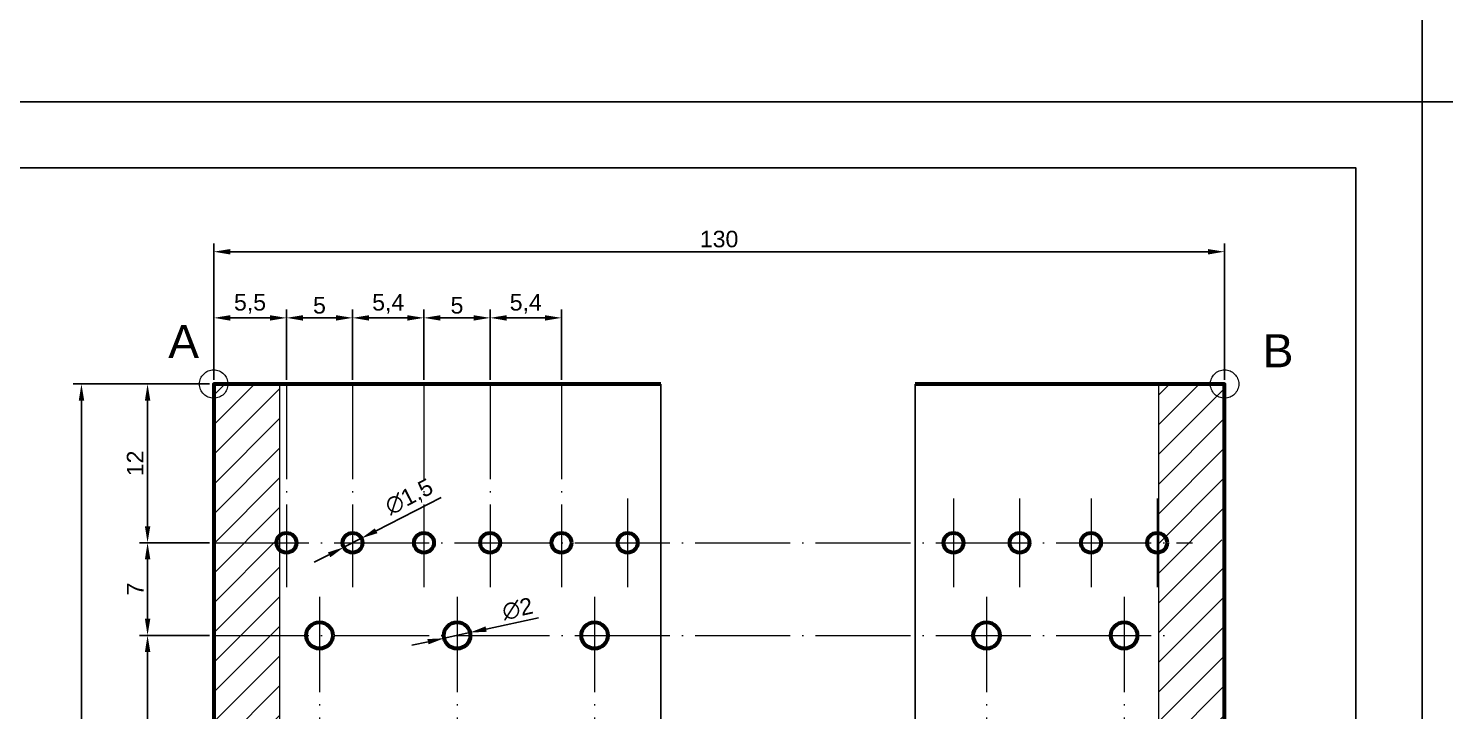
# Model space of a CAD drawing. Header units: millimetres. Extents: x -1265 to -28, y 5 to 1057.
# Drawn here: x -950 to -842.9, y 107.4 to 159 of the extents above; entities that cross this region are included whole.
import ezdxf

# ---------------------------------------------------------------- set-up
doc = ezdxf.new("R2010")
doc.units = ezdxf.units.MM
doc.linetypes.add('ACAD_ISO04W100', pattern=[30, 24, -3, 0, -3])
doc.layers.get('0').update_dxf_attribs({"lineweight": 60})
for name, color, linetype in [('Cajetin1', 7, 'Continuous'), ('Corte', 7, 'Continuous'), ('Hoja', 7, 'Continuous')]:
    doc.layers.add(name, color=color, linetype=linetype)
doc.layers.add('Cotas', color=8, linetype='Continuous', lineweight=20)
doc.layers.add('Cotas 2', color=8, linetype='ACAD_ISO04W100', lineweight=20)
doc.styles.get("Standard").update_dxf_attribs({"font": 'arial.ttf'})
doc.dimstyles.new('ISO-25', dxfattribs={"dimscale": 0.5, "dimtxt": 2.5, "dimasz": 2.5, "dimexe": 1.25, "dimexo": 0.625, "dimtad": 1, "dimtxsty": 'Standard', "dimcen": 2.5, "dimadec": 0, "dimazin": 0, "dimtfac": 1, "dimtmove": 0, "dimatfit": 3, "dimfxl": 1, "dimarcsym": 0})

# ---------------------------------------------------------------- blocks, each defined once
blk = doc.blocks.new('*D153')
at = {"layer": 'Cotas', "color": 0, "lineweight": -2, "transparency": 16777216}
for p, q in [((-936, 132.44), (-936, 142.75)), ((-859.56, 132.44), (-859.56, 142.75)), ((-934.75, 142.13), (-860.81, 142.13))]:
    blk.add_line(p, q, dxfattribs=at)
at = {"layer": 'Cotas', "color": 0, "transparency": 16777216}
for points in [[(-934.75, 142.33), (-934.75, 141.92), (-936, 142.13)], [(-860.81, 142.33), (-860.81, 141.92), (-859.56, 142.13)]]:
    blk.add_solid(points, dxfattribs=at)
at = {"layer": 'Defpoints', "color": 0, "transparency": 16777216}
for p in [(-859.56, 142.13), (-936, 132.13), (-859.56, 132.13)]:
    blk.add_point(p, dxfattribs=at)
at = {"layer": 'Cotas', "color": 0, "transparency": 16777216, "insert": (-897.78, 143.08), "char_height": 1.25, "attachment_point": 5}
blk.add_mtext('130', dxfattribs=at)
blk = doc.blocks.new('*D168')
at = {"layer": 'Cotas', "color": 0, "lineweight": -2, "transparency": 16777216}
for p, q in [((-936.31, 120.13), (-941.62, 120.13)), ((-941, 118.88), (-941, 114.38)), ((-936.31, 113.13), (-941.62, 113.13))]:
    blk.add_line(p, q, dxfattribs=at)
at = {"layer": 'Cotas', "color": 0, "transparency": 16777216}
for points in [[(-941.2, 118.88), (-940.79, 118.88), (-941, 120.13)], [(-941.2, 114.38), (-940.79, 114.38), (-941, 113.13)]]:
    blk.add_solid(points, dxfattribs=at)
at = {"layer": 'Defpoints', "color": 0, "transparency": 16777216}
for p in [(-936, 120.13), (-941, 113.13), (-936, 113.13)]:
    blk.add_point(p, dxfattribs=at)
at = {"layer": 'Cotas', "color": 0, "transparency": 16777216, "insert": (-941.93, 116.63), "char_height": 1.25, "attachment_point": 5, "rotation": 90}
blk.add_mtext('7', dxfattribs=at)
blk = doc.blocks.new('*D160')
at = {"layer": 'Cotas', "color": 0, "lineweight": -2, "transparency": 16777216}
for p, q in [((-936.31, 132.13), (-946.62, 132.13)), ((-946, 53.38), (-946, 130.88)), ((-936.31, 52.13), (-946.62, 52.13))]:
    blk.add_line(p, q, dxfattribs=at)
at = {"layer": 'Cotas', "color": 0, "transparency": 16777216}
for points in [[(-946.2, 130.88), (-945.79, 130.88), (-946, 132.13)], [(-946.2, 53.38), (-945.79, 53.38), (-946, 52.13)]]:
    blk.add_solid(points, dxfattribs=at)
at = {"layer": 'Defpoints', "color": 0, "transparency": 16777216}
for p in [(-946, 132.13), (-936, 132.13), (-936, 52.13)]:
    blk.add_point(p, dxfattribs=at)
at = {"layer": 'Cotas', "color": 0, "transparency": 16777216, "insert": (-946.95, 92.13), "char_height": 1.25, "attachment_point": 5, "rotation": 90}
blk.add_mtext('80', dxfattribs=at)
blk = doc.blocks.new('*D166')
at = {"layer": 'Cotas', "color": 0, "lineweight": -2, "transparency": 16777216}
for p, q in [((-936.31, 132.13), (-941.62, 132.13)), ((-941, 121.38), (-941, 130.88)), ((-936.31, 120.13), (-941.62, 120.13))]:
    blk.add_line(p, q, dxfattribs=at)
at = {"layer": 'Cotas', "color": 0, "transparency": 16777216}
for points in [[(-941.2, 130.88), (-940.79, 130.88), (-941, 132.13)], [(-941.2, 121.38), (-940.79, 121.38), (-941, 120.13)]]:
    blk.add_solid(points, dxfattribs=at)
at = {"layer": 'Defpoints', "color": 0, "transparency": 16777216}
for p in [(-941, 132.13), (-936, 132.13), (-936, 120.13)]:
    blk.add_point(p, dxfattribs=at)
at = {"layer": 'Cotas', "color": 0, "transparency": 16777216, "insert": (-941.94, 126.13), "char_height": 1.25, "attachment_point": 5, "rotation": 90}
blk.add_mtext('12', dxfattribs=at)
blk = doc.blocks.new('*D183')
at = {"layer": 'Cotas', "color": 0, "lineweight": -2, "transparency": 16777216}
for p, q in [((-936, 132.44), (-936, 137.75)), ((-934.75, 137.13), (-931.75, 137.13)), ((-930.5, 132.44), (-930.5, 137.75))]:
    blk.add_line(p, q, dxfattribs=at)
at = {"layer": 'Cotas', "color": 0, "transparency": 16777216}
for points in [[(-934.75, 137.33), (-934.75, 136.92), (-936, 137.13)], [(-931.75, 137.33), (-931.75, 136.92), (-930.5, 137.13)]]:
    blk.add_solid(points, dxfattribs=at)
at = {"layer": 'Defpoints', "color": 0, "transparency": 16777216}
for p in [(-930.5, 137.13), (-936, 132.13), (-930.5, 132.13)]:
    blk.add_point(p, dxfattribs=at)
at = {"layer": 'Cotas', "color": 0, "transparency": 16777216, "insert": (-933.25, 138.19), "char_height": 1.25, "attachment_point": 5}
blk.add_mtext('5,5', dxfattribs=at)
blk = doc.blocks.new('*D184')
at = {"layer": 'Cotas', "color": 0, "lineweight": -2, "transparency": 16777216}
for p, q in [((-930.5, 132.44), (-930.5, 137.75)), ((-929.25, 137.13), (-926.75, 137.13)), ((-925.5, 132.44), (-925.5, 137.75))]:
    blk.add_line(p, q, dxfattribs=at)
at = {"layer": 'Cotas', "color": 0, "transparency": 16777216}
for points in [[(-929.25, 137.33), (-929.25, 136.92), (-930.5, 137.13)], [(-926.75, 137.33), (-926.75, 136.92), (-925.5, 137.13)]]:
    blk.add_solid(points, dxfattribs=at)
at = {"layer": 'Defpoints', "color": 0, "transparency": 16777216}
for p in [(-925.5, 137.13), (-930.5, 132.13), (-925.5, 132.13)]:
    blk.add_point(p, dxfattribs=at)
at = {"layer": 'Cotas', "color": 0, "transparency": 16777216, "insert": (-928, 138.07), "char_height": 1.25, "attachment_point": 5}
blk.add_mtext('5', dxfattribs=at)
blk = doc.blocks.new('*D185')
at = {"layer": 'Cotas', "color": 0, "lineweight": -2, "transparency": 16777216}
for p, q in [((-925.5, 132.44), (-925.5, 137.75)), ((-924.25, 137.13), (-921.35, 137.13)), ((-920.1, 132.44), (-920.1, 137.75))]:
    blk.add_line(p, q, dxfattribs=at)
at = {"layer": 'Cotas', "color": 0, "transparency": 16777216}
for points in [[(-924.25, 137.33), (-924.25, 136.92), (-925.5, 137.13)], [(-921.35, 137.33), (-921.35, 136.92), (-920.1, 137.13)]]:
    blk.add_solid(points, dxfattribs=at)
at = {"layer": 'Defpoints', "color": 0, "transparency": 16777216}
for p in [(-920.1, 137.13), (-925.5, 132.13), (-920.1, 132.13)]:
    blk.add_point(p, dxfattribs=at)
at = {"layer": 'Cotas', "color": 0, "transparency": 16777216, "insert": (-922.8, 138.19), "char_height": 1.25, "attachment_point": 5}
blk.add_mtext('5,4', dxfattribs=at)
blk = doc.blocks.new('*D186')
at = {"layer": 'Cotas', "color": 0, "lineweight": -2, "transparency": 16777216}
for p, q in [((-920.1, 132.44), (-920.1, 137.75)), ((-918.85, 137.13), (-916.35, 137.13)), ((-915.1, 132.44), (-915.1, 137.75))]:
    blk.add_line(p, q, dxfattribs=at)
at = {"layer": 'Cotas', "color": 0, "transparency": 16777216}
for points in [[(-918.85, 137.33), (-918.85, 136.92), (-920.1, 137.13)], [(-916.35, 137.33), (-916.35, 136.92), (-915.1, 137.13)]]:
    blk.add_solid(points, dxfattribs=at)
at = {"layer": 'Defpoints', "color": 0, "transparency": 16777216}
for p in [(-915.1, 137.13), (-920.1, 132.13), (-915.1, 132.13)]:
    blk.add_point(p, dxfattribs=at)
at = {"layer": 'Cotas', "color": 0, "transparency": 16777216, "insert": (-917.6, 138.07), "char_height": 1.25, "attachment_point": 5}
blk.add_mtext('5', dxfattribs=at)
blk = doc.blocks.new('*D187')
at = {"layer": 'Cotas', "color": 0, "lineweight": -2, "transparency": 16777216}
for p, q in [((-915.1, 132.44), (-915.1, 137.75)), ((-910.95, 137.13), (-913.85, 137.13)), ((-909.7, 132.44), (-909.7, 137.75))]:
    blk.add_line(p, q, dxfattribs=at)
at = {"layer": 'Cotas', "color": 0, "transparency": 16777216}
for points in [[(-913.85, 137.33), (-913.85, 136.92), (-915.1, 137.13)], [(-910.95, 137.33), (-910.95, 136.92), (-909.7, 137.13)]]:
    blk.add_solid(points, dxfattribs=at)
at = {"layer": 'Defpoints', "color": 0, "transparency": 16777216}
for p in [(-915.1, 137.13), (-915.1, 132.13), (-909.7, 132.13)]:
    blk.add_point(p, dxfattribs=at)
at = {"layer": 'Cotas', "color": 0, "transparency": 16777216, "insert": (-912.4, 138.19), "char_height": 1.25, "attachment_point": 5}
blk.add_mtext('5,4', dxfattribs=at)
blk = doc.blocks.new('*D188')
at = {"layer": 'Cotas', "color": 0, "lineweight": -2, "transparency": 16777216}
for p, q in [((-936.31, 113.13), (-941.62, 113.13)), ((-941, 94.65), (-941, 111.88)), ((-936.31, 93.4), (-941.62, 93.4))]:
    blk.add_line(p, q, dxfattribs=at)
at = {"layer": 'Cotas', "color": 0, "transparency": 16777216}
for points in [[(-941.2, 111.88), (-940.79, 111.88), (-941, 113.13)], [(-941.2, 94.65), (-940.79, 94.65), (-941, 93.4)]]:
    blk.add_solid(points, dxfattribs=at)
at = {"layer": 'Defpoints', "color": 0, "transparency": 16777216}
for p in [(-941, 113.13), (-936, 113.13), (-936, 93.4)]:
    blk.add_point(p, dxfattribs=at)
at = {"layer": 'Cotas', "color": 0, "transparency": 16777216, "insert": (-942.06, 103.26), "char_height": 1.25, "attachment_point": 5, "rotation": 90}
blk.add_mtext('19,72', dxfattribs=at)
blk = doc.blocks.new('*D210')
at = {"layer": 'Cotas 2', "color": 0, "lineweight": -2, "transparency": 16777216}
for p, q in [((-911.44, 114.46), (-915.39, 113.6)), ((-919.79, 112.65), (-921.01, 112.38)), ((-918.57, 112.91), (-916.62, 113.34))]:
    blk.add_line(p, q, dxfattribs=at)
at = {"layer": 'Cotas 2', "color": 0, "transparency": 16777216}
for points in [[(-915.44, 113.81), (-915.35, 113.4), (-916.62, 113.34)], [(-919.84, 112.85), (-919.75, 112.45), (-918.57, 112.91)]]:
    blk.add_solid(points, dxfattribs=at)
at = {"layer": 'Defpoints', "color": 0, "transparency": 16777216}
for p in [(-918.57, 112.91), (-916.62, 113.34)]:
    blk.add_point(p, dxfattribs=at)
at = {"layer": 'Cotas 2', "color": 0, "transparency": 16777216, "insert": (-913.02, 115.13), "char_height": 1.25, "attachment_point": 5, "rotation": 12.2497}
blk.add_mtext('∅2', dxfattribs=at)
blk = doc.blocks.new('*D213')
at = {"layer": 'Cotas 2', "color": 0, "lineweight": -2, "transparency": 16777216}
for p, q in [((-918.8, 123.54), (-923.71, 121.03)), ((-926.16, 119.79), (-924.83, 120.47)), ((-927.28, 119.22), (-928.39, 118.65))]:
    blk.add_line(p, q, dxfattribs=at)
at = {"layer": 'Cotas 2', "color": 0, "transparency": 16777216}
for points in [[(-923.81, 121.22), (-923.62, 120.85), (-924.83, 120.47)], [(-927.37, 119.4), (-927.18, 119.03), (-926.16, 119.79)]]:
    blk.add_solid(points, dxfattribs=at)
at = {"layer": 'Defpoints', "color": 0, "transparency": 16777216}
for p in [(-924.83, 120.47), (-926.16, 119.79)]:
    blk.add_point(p, dxfattribs=at)
at = {"layer": 'Cotas 2', "color": 0, "transparency": 16777216, "insert": (-921.19, 123.54), "char_height": 1.25, "attachment_point": 5, "rotation": 27.0212}
blk.add_mtext('∅1,5', dxfattribs=at)

msp = doc.modelspace()

# ---------------------------------------------------------------- hatches: boundary and pattern name
at = {"layer": 'Cotas'}
h = msp.add_hatch(dxfattribs=at)
h.set_pattern_fill('ANSI31', color=256, scale=0.5)
h.set_pattern_definition([(45, (285.2409, 180.593), (-1.122532, 1.122532), [])])
h.paths.add_polyline_path([(-930.996, 132.126), (-935.996, 132.126), (-935.996, 120.126), (-931.246, 120.126, -0.2134218), (-930.996, 120.685)])
h.paths.add_polyline_path([(-930.996, 119.567, -0.2134218), (-931.246, 120.126), (-935.996, 120.126), (-935.996, 113.126), (-930.996, 113.126)])
h.paths.add_polyline_path([(-930.996, 113.126), (-935.996, 113.126), (-935.996, 93.401), (-930.996, 93.401)])
h.paths.add_polyline_path([(-930.996, 81.824, -0.1361061), (-931.496, 83.626), (-935.996, 83.626), (-935.996, 64.126), (-930.996, 64.126)])
h.paths.add_polyline_path([(-930.996, 64.126), (-935.996, 64.126), (-935.996, 52.126), (-930.996, 52.126)])
h.paths.add_polyline_path([(-930.996, 93.401), (-935.996, 93.401), (-935.996, 83.626), (-931.496, 83.626, -0.1361061), (-930.996, 85.429)], flags=16)
h.paths.add_polyline_path([(-930.88, 76.325), (-930.88, 108.045), (-936.032, 108.045), (-936.032, 76.325)], flags=9)
h = msp.add_hatch(dxfattribs=at)
h.set_pattern_fill('ANSI31', color=256, scale=0.5)
h.set_pattern_definition([(45, (356.681, 180.593), (-1.122532, 1.122532), [])])
h.paths.add_polyline_path([(-859.556, 132.126), (-864.556, 132.126), (-864.556, 120.126), (-859.806, 120.126, -0.2134218), (-859.556, 120.685)])
h.paths.add_polyline_path([(-859.556, 119.567, -0.2134218), (-859.806, 120.126), (-864.556, 120.126), (-864.556, 113.126), (-859.556, 113.126)])
h.paths.add_polyline_path([(-859.556, 113.126), (-864.556, 113.126), (-864.556, 93.401), (-859.556, 93.401)])
h.paths.add_polyline_path([(-859.556, 81.824, -0.1361061), (-860.056, 83.626), (-864.556, 83.626), (-864.556, 64.126), (-859.556, 64.126)])
h.paths.add_polyline_path([(-859.556, 64.126), (-864.556, 64.126), (-864.556, 52.126), (-859.556, 52.126)])
h.paths.add_polyline_path([(-859.556, 93.401), (-864.556, 93.401), (-864.556, 83.626), (-860.056, 83.626, -0.1361061), (-859.556, 85.429)], flags=16)
h.paths.add_polyline_path([(-859.44, 76.325), (-859.44, 108.045), (-864.591, 108.045), (-864.591, 76.325)], flags=9)

# ---------------------------------------------------------------- linework, layer by layer
for points in [[(-902.196, 132.126), (-935.996, 132.126), (-935.996, 52.126), (-902.196, 52.126)], [(-882.956, 52.126), (-859.556, 52.126), (-859.556, 132.126), (-882.956, 132.126)]]:
    msp.add_lwpolyline(points)
for centre, radius in [((-930.496, 120.126), 0.75), ((-925.496, 120.126), 0.75), ((-920.096, 120.126), 0.75), ((-915.096, 120.126), 0.75), ((-909.696, 120.126), 0.75), ((-904.696, 120.126), 0.75), ((-880.056, 120.126), 0.75), ((-875.056, 120.126), 0.75), ((-869.656, 120.126), 0.75), ((-864.656, 120.126), 0.75), ((-927.996, 113.126), 1), ((-917.596, 113.126), 1), ((-907.196, 113.126), 1), ((-877.556, 113.126), 1), ((-867.156, 113.126), 1)]:
    msp.add_circle(centre, radius)
at = {"layer": 'Cajetin1'}
msp.add_lwpolyline([(-1044.62, 9.969), (-849.62, 9.969), (-849.62, 148.469), (-1044.62, 148.469)], close=True, dxfattribs=at)
at = {"layer": 'Corte'}
for points in [[(-902.196, 132.126), (-902.196, 96.337), (-897.196, 93.401), (-902.196, 93.401), (-907.196, 93.401), (-902.196, 90.466), (-902.196, 52.126)], [(-882.956, 132.126), (-882.956, 96.337), (-877.956, 93.401), (-882.956, 93.401), (-887.956, 93.401), (-882.956, 90.466), (-882.956, 52.126)]]:
    msp.add_lwpolyline(points, dxfattribs=at)
at = {"layer": 'Cotas'}
for points in [[(-935.996, 52.126), (-930.996, 52.126), (-930.996, 132.126), (-935.996, 132.126)], [(-864.556, 52.126), (-859.556, 52.126), (-859.556, 132.126), (-864.556, 132.126)]]:
    msp.add_lwpolyline(points, close=True, dxfattribs=at)
at = {"layer": 'Cotas 2', "ltscale": 0.3}
for p, q in [((-930.496, 132.126), (-930.496, 116.767)), ((-925.496, 132.126), (-925.496, 116.767)), ((-920.096, 132.126), (-920.096, 116.767)), ((-915.096, 132.126), (-915.096, 116.767)), ((-909.696, 132.126), (-909.696, 116.767)), ((-904.696, 123.486), (-904.696, 116.767)), ((-880.056, 123.486), (-880.056, 116.767)), ((-875.056, 123.486), (-875.056, 116.767)), ((-869.656, 123.486), (-869.656, 116.767)), ((-864.656, 123.486), (-864.656, 116.767)), ((-935.996, 120.126), (-861.987, 120.126)), ((-927.996, 116.032), (-927.996, 52.126)), ((-917.596, 116.032), (-917.596, 52.126)), ((-907.196, 116.032), (-907.196, 52.126)), ((-877.556, 116.032), (-877.556, 52.126)), ((-867.156, 116.032), (-867.156, 52.126)), ((-935.996, 113.126), (-863.395, 113.126))]:
    msp.add_line(p, q, dxfattribs=at)
at = {"layer": 'Cotas 2'}
for centre in [(-935.996, 132.126), (-859.556, 132.126)]:
    msp.add_circle(centre, 1.073, dxfattribs=at)
at = {"layer": 'Hoja'}
for points in [[(-1264.62, 153.469), (-844.62, 153.469), (-844.62, 450.469), (-1264.62, 450.469)], [(-844.62, 153.469), (-634.62, 153.469), (-634.62, 301.969), (-844.62, 301.969)], [(-1054.62, 4.969), (-844.62, 4.969), (-844.62, 153.469), (-1054.62, 153.469)]]:
    msp.add_lwpolyline(points, close=True, dxfattribs=at)

# ---------------------------------------------------------------- texts
at = {"layer": 'Cotas 2', "char_height": 2.5, "attachment_point": 1}
for s, insert in [('A', (-939.436, 136.591)), ('B', (-856.674, 135.894))]:
    msp.add_mtext_dynamic_manual_height_columns(s, width=6.74913, gutter_width=12.5, heights=[0], dxfattribs=dict(at, insert=insert))

# ---------------------------------------------------------------- dimensions: what is measured, and where the dimension line sits
at = {"layer": 'Cotas'}
dim = msp.add_linear_dim(base=(-859.556, 142.126), p1=(-935.996, 132.126), p2=(-859.556, 132.126), text='130', dimstyle='ISO-25', dxfattribs=at)
dim.commit()
dim.dimension.update_dxf_attribs({"geometry": '*D153', "text_midpoint": (-897.776, 143.077)})
for base, p1, p2, picture, middle in [((-930.496, 137.126), (-935.996, 132.126), (-930.496, 132.126), '*D183', (-933.246, 138.187)), ((-925.496, 137.126), (-930.496, 132.126), (-925.496, 132.126), '*D184', (-927.996, 138.074)), ((-920.096, 137.126), (-925.496, 132.126), (-920.096, 132.126), '*D185', (-922.796, 138.187)), ((-915.096, 137.126), (-920.096, 132.126), (-915.096, 132.126), '*D186', (-917.596, 138.074)), ((-915.096, 137.126), (-909.696, 132.126), (-915.096, 132.126), '*D187', (-912.396, 138.187))]:
    dim = msp.add_linear_dim(base=base, p1=p1, p2=p2, dimstyle='ISO-25', dxfattribs=at)
    dim.commit()
    dim.dimension.update_dxf_attribs({"geometry": picture, "text_midpoint": middle})
for base, p1, p2, picture, middle in [((-945.996, 132.126), (-935.996, 52.126), (-935.996, 132.126), '*D160', (-946.947, 92.126)), ((-940.996, 132.126), (-935.996, 120.126), (-935.996, 132.126), '*D166', (-941.936, 126.126)), ((-940.996, 113.126), (-935.996, 120.126), (-935.996, 113.126), '*D168', (-941.933, 116.626)), ((-940.99579, 113.12628), (-935.99579, 93.40133), (-935.99579, 113.12628), '*D188', (-942.05948, 103.26381))]:
    dim = msp.add_linear_dim(base=base, p1=p1, p2=p2, angle=90, dimstyle='ISO-25', dxfattribs=at)
    dim.commit()
    dim.dimension.update_dxf_attribs({"geometry": picture, "text_midpoint": middle})
at = {"layer": 'Cotas 2'}
for p1, p2, picture, middle in [((-926.164, 119.786), (-924.828, 120.467), '*D213', (-921.191, 123.539)), ((-918.57, 112.914), (-916.616, 113.338), '*D210', (-913.018, 115.128))]:
    dim = msp.add_diameter_dim_2p(p1=p1, p2=p2, dimstyle='ISO-25', dxfattribs=at)
    dim.commit()
    dim.dimension.update_dxf_attribs({"geometry": picture, "text_midpoint": middle})

doc.saveas('drawing.dxf')
